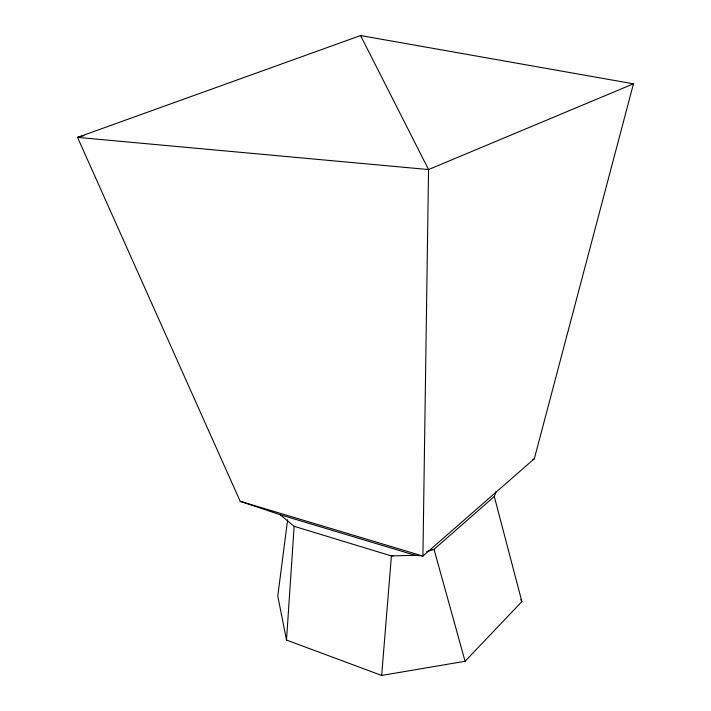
<?xml version="1.0" encoding="UTF-8"?>
<svg xmlns="http://www.w3.org/2000/svg" width="711" height="711" viewBox="0 0 711 711"><rect width="100%" height="100%" fill="white"/><g stroke="black" fill="none" stroke-linecap="round" stroke-linejoin="round"><path stroke-width="1.07" d="M496.091 491.488L494.296 496.491L521.874 601.604L465.074 661.274L381.674 675.45L286.515 640.06L294.123 526.309L280.196 514.737L240.194 501.317L77.535 137.383L360.575 35.55L633.465 83.818L534.325 458.746L422.921 556.055L415.126 555.264L391.406 555.94L294.123 526.309M381.674 675.45L391.406 555.94L393.592 555.602M287.626 519.839L277.77 596.058L286.515 640.06M494.296 496.491L434.03 549.354L426.68 551.647M532.53 459.964L534.325 458.746M83.96 135.659L77.535 137.383L428.555 169.556L633.465 83.818L631.244 83.72M431.844 549.692L434.03 549.354L465.074 661.274M240.194 501.317L422.921 556.055L428.555 169.556L360.575 35.55M280.196 514.737L415.126 555.264M520.825 599.675L521.874 601.604"/></g></svg>
